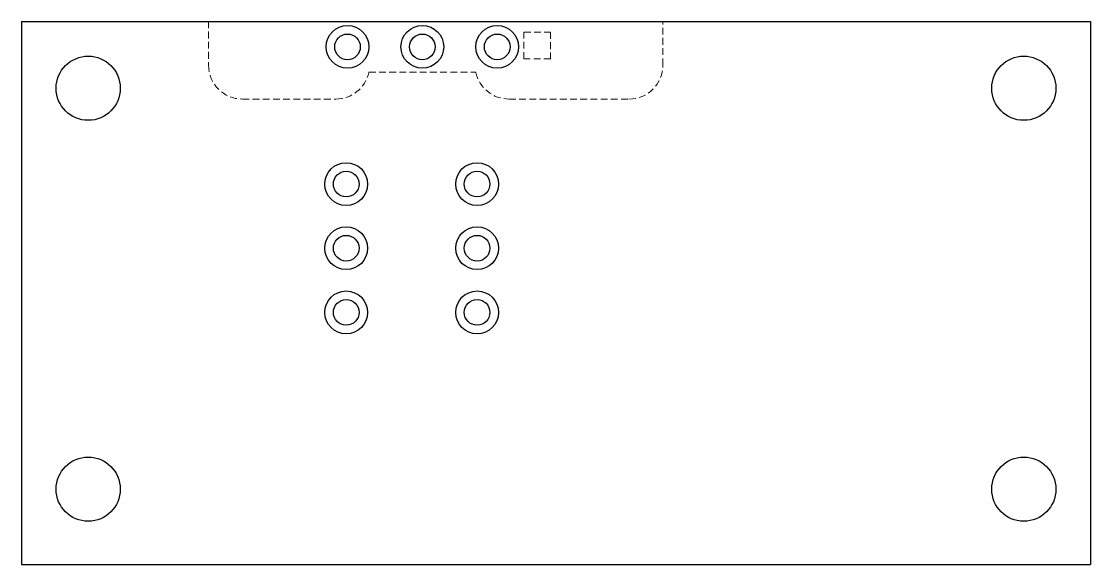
# Model space of a CAD drawing. Header units: millimetres. Extents: x -75 to 125, y -92 to 10.
import ezdxf

# ---------------------------------------------------------------- set-up
doc = ezdxf.new("R2010")
doc.units = ezdxf.units.MM
doc.linetypes.add('HIDDEN', pattern=[1.905, 1.27, -0.635])

msp = doc.modelspace()

# ---------------------------------------------------------------- linework, layer by layer
at = {"color": 7, "linetype": 'Continuous', "lineweight": 25}
for p, q in [((-75, 9.53), (-75, -92.08)), ((-75, 9.53), (125, 9.53)), ((125, 9.53), (125, -92.08)), ((-75, -92.08), (125, -92.08))]:
    msp.add_line(p, q, dxfattribs=at)
at = {"color": 7, "linetype": 'HIDDEN', "lineweight": 18}
for p, q in [((-40, 9.53), (-40, 1.34)), ((45, 1.34), (45, 9.53)), ((19, 7.53), (24, 7.53)), ((19, 2.52), (19, 7.53)), ((24, 7.53), (24, 2.52)), ((24, 2.52), (19, 2.52)), ((-10, 0), (10, 0)), ((-33.65, -5), (-16.21, -5)), ((16.21, -5), (38.65, -5))]:
    msp.add_line(p, q, dxfattribs=at)
at = {"color": 7, "linetype": 'Continuous', "lineweight": 25}
for centre, radius in [((-14, 4.76), 4), ((0, 4.76), 4), ((14, 4.76), 4), ((-14, 4.76), 2.4), ((0, 4.76), 2.4), ((14, 4.76), 2.4), ((-62.5, -2.98), 6), ((112.5, -2.98), 6), ((-14.24, -20.9), 4), ((10.24, -20.9), 4), ((-14.24, -20.9), 2.4), ((10.24, -20.9), 2.4), ((-14.24, -32.9), 4), ((10.24, -32.9), 4), ((-14.24, -32.9), 2.4), ((10.24, -32.9), 2.4), ((-14.24, -44.9), 4), ((10.24, -44.9), 4), ((-14.24, -44.9), 2.4), ((10.24, -44.9), 2.4), ((-62.5, -77.97), 6), ((112.5, -77.97), 6)]:
    msp.add_circle(centre, radius, dxfattribs=at)
at = {"color": 7, "linetype": 'HIDDEN', "lineweight": 18}
for centre, start, end in [((-33.65, 1.34), 180, 270), ((-16.21, 1.34), 270, 347.7715), ((16.21, 1.34), 192.2285, 270), ((38.65, 1.34), 270, 0)]:
    msp.add_arc(centre, 6.35, start, end, dxfattribs=at)

doc.saveas('drawing.dxf')
